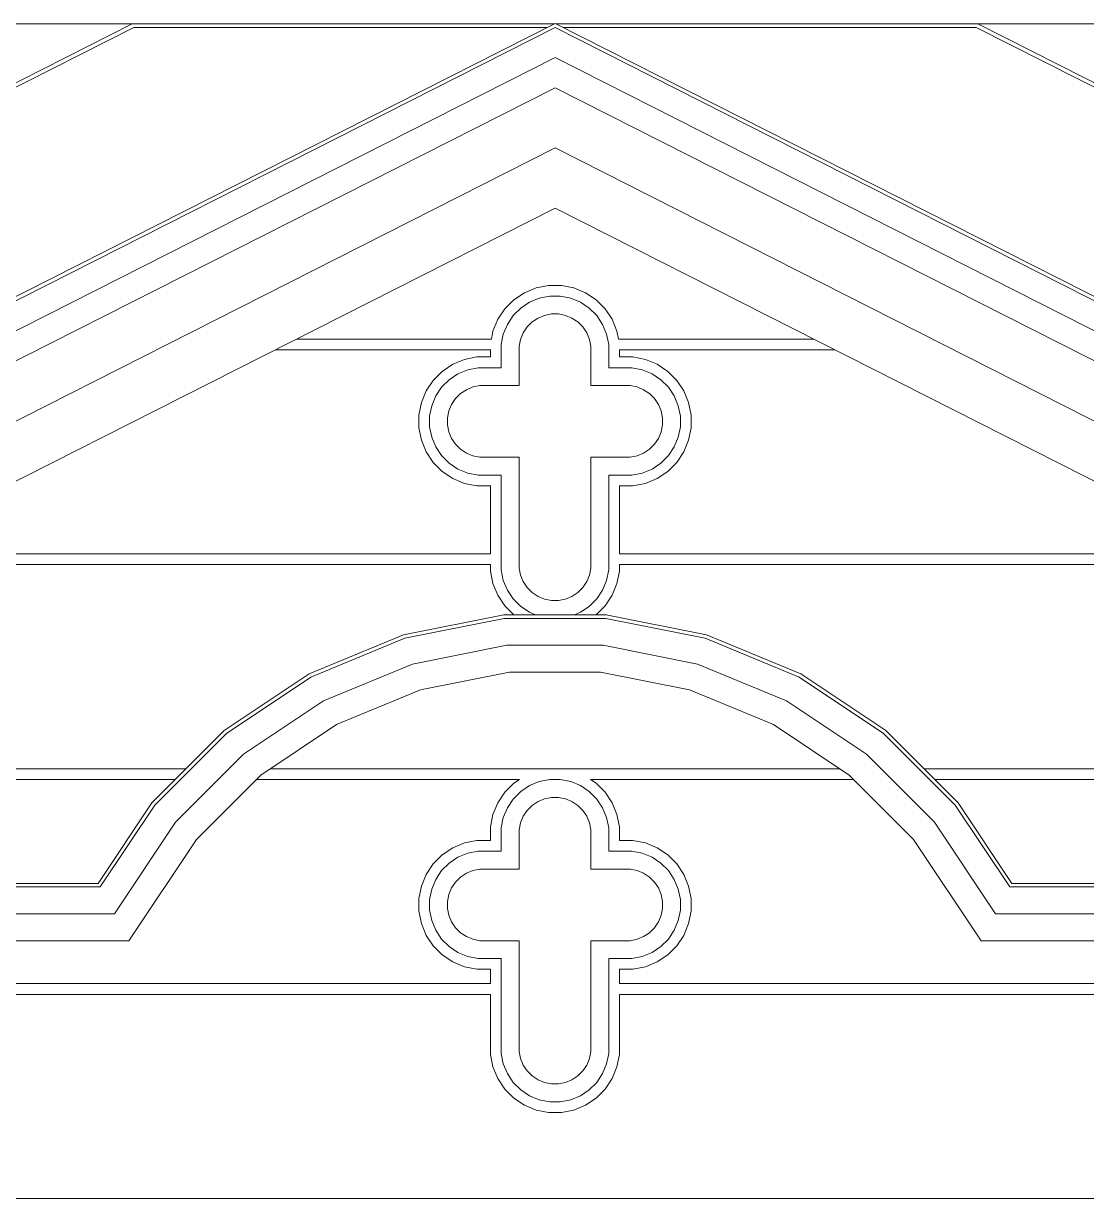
# Model space of a CAD drawing. Header units: millimetres. Extents: x -4890 to 184123, y 36 to 148549.
# Drawn here: x 151742 to 157677, y 122179 to 128741 of the extents above; entities that cross this region are included whole.
import ezdxf

# ---------------------------------------------------------------- set-up
doc = ezdxf.new("R2010")
doc.units = ezdxf.units.MM
doc.layers.add('Wall_Satelit', color=253, linetype='Continuous', lineweight=5)

msp = doc.modelspace()

# ---------------------------------------------------------------- linework, layer by layer
at = {"layer": 'Wall_Satelit'}
for p, q in [((152348.4, 128739), (148689.7, 128739)), ((152348.4, 128739), (148689.7, 126884.9)), ((152357.5, 128719), (148689.7, 126860.3)), ((154709.7, 128741.4), (150560.9, 126639)), ((154709.7, 128719), (150565.7, 126619)), ((154704.9, 128739), (152348.4, 128739)), ((154665.5, 128719), (152357.5, 128719)), ((158858.5, 126639), (154709.7, 128741.4)), ((158853.7, 126619), (154709.7, 128719)), ((157070.9, 128739), (154714.4, 128739)), ((157061.8, 128719), (154753.9, 128719)), ((160729.7, 126860.3), (157061.8, 128719)), ((160729.7, 128739), (157070.9, 128739)), ((160729.7, 126884.9), (157070.9, 128739)), ((154709.7, 128550.8), (150601.5, 126469)), ((158817.8, 126469), (154709.7, 128550.8)), ((154709.7, 128382.7), (150637.3, 126319)), ((158782, 126319), (154709.7, 128382.7)), ((154709.7, 128046.4), (150709, 126019)), ((158710.3, 126019), (154709.7, 128046.4)), ((154709.7, 127710.1), (150780.7, 125719)), ((158638.6, 125719), (154709.7, 127710.1)), ((154604.7, 127265.2), (154539.1, 127238)), ((154674.2, 127279), (154604.7, 127265.2)), ((154745.1, 127279), (154674.2, 127279)), ((154814.7, 127265.2), (154745.1, 127279)), ((154880.2, 127238), (154814.7, 127265.2)), ((154430, 127148.5), (154480.2, 127198.6)), ((154539.1, 127238), (154480.2, 127198.6)), ((154567.6, 127184.9), (154518.4, 127152)), ((154622.2, 127207.5), (154567.6, 127184.9)), ((154680.1, 127219), (154622.2, 127207.5)), ((154709.7, 127219), (154680.1, 127219)), ((154739.2, 127219), (154709.7, 127219)), ((154797.2, 127207.5), (154739.2, 127219)), ((154851.8, 127184.9), (154797.2, 127207.5)), ((154900.9, 127152), (154851.8, 127184.9)), ((154939.2, 127198.6), (154880.2, 127238)), ((154989.3, 127148.5), (154939.2, 127198.6)), ((154390.6, 127089.5), (154430, 127148.5)), ((154518.4, 127152), (154476.6, 127110.2)), ((154690, 127119), (154651.3, 127111.3)), ((154709.7, 127119), (154690, 127119)), ((154729.4, 127119), (154709.7, 127119)), ((154768, 127111.3), (154729.4, 127119)), ((154942.7, 127110.2), (154900.9, 127152)), ((155028.7, 127089.5), (154989.3, 127148.5)), ((154363.5, 127024), (154390.6, 127089.5)), ((154421.2, 127006.5), (154443.8, 127061.1)), ((154443.8, 127061.1), (154476.6, 127110.2)), ((154554.3, 127046.5), (154582.2, 127074.4)), ((154614.9, 127096.2), (154582.2, 127074.4)), ((154651.3, 127111.3), (154614.9, 127096.2)), ((154804.4, 127096.2), (154768, 127111.3)), ((154837.2, 127074.4), (154804.4, 127096.2)), ((154865, 127046.5), (154837.2, 127074.4)), ((154975.5, 127061.1), (154942.7, 127110.2)), ((154998.1, 127006.5), (154975.5, 127061.1)), ((155055.8, 127024), (155028.7, 127089.5)), ((154354.6, 126979), (154363.5, 127024)), ((154409.7, 126948.6), (154421.2, 127006.5)), ((154517.4, 126977.3), (154532.4, 127013.7)), ((154532.4, 127013.7), (154554.3, 127046.5)), ((154886.9, 127013.7), (154865, 127046.5)), ((154902, 126977.3), (154886.9, 127013.7)), ((155009.7, 126948.6), (154998.1, 127006.5)), ((155064.8, 126979), (155055.8, 127024)), ((154349.7, 126919), (153148.7, 126919)), ((154354.6, 126979), (153267.1, 126979)), ((154349.7, 126879), (154349.7, 126919)), ((154409.7, 126819), (154409.7, 126948.6)), ((154509.7, 126938.7), (154517.4, 126977.3)), ((154509.7, 126719), (154509.7, 126938.7)), ((154909.7, 126938.7), (154902, 126977.3)), ((154909.7, 126719), (154909.7, 126938.7)), ((155009.7, 126819), (155009.7, 126948.6)), ((156152.2, 126979), (155064.8, 126979)), ((155069.7, 126879), (155069.7, 126919)), ((156270.6, 126919), (155069.7, 126919)), ((154204.7, 126865.2), (154139.1, 126838)), ((154274.2, 126879), (154204.7, 126865.2)), ((154349.7, 126879), (154274.2, 126879)), ((155145.1, 126879), (155069.7, 126879)), ((155214.7, 126865.2), (155145.1, 126879)), ((155280.2, 126838), (155214.7, 126865.2)), ((154030, 126748.5), (154080.2, 126798.6)), ((154139.1, 126838), (154080.2, 126798.6)), ((154222.2, 126807.5), (154167.6, 126784.9)), ((154280.1, 126819), (154222.2, 126807.5)), ((154409.7, 126819), (154280.1, 126819)), ((155139.2, 126819), (155009.7, 126819)), ((155197.2, 126807.5), (155139.2, 126819)), ((155251.8, 126784.9), (155197.2, 126807.5)), ((155339.2, 126798.6), (155280.2, 126838)), ((155389.3, 126748.5), (155339.2, 126798.6)), ((153990.6, 126689.5), (154030, 126748.5)), ((154118.4, 126752), (154076.6, 126710.2)), ((154167.6, 126784.9), (154118.4, 126752)), ((155300.9, 126752), (155251.8, 126784.9)), ((155342.7, 126710.2), (155300.9, 126752)), ((155428.7, 126689.5), (155389.3, 126748.5)), ((153963.5, 126624), (153990.6, 126689.5)), ((154021.2, 126606.5), (154043.8, 126661.1)), ((154043.8, 126661.1), (154076.6, 126710.2)), ((154154.3, 126646.5), (154182.2, 126674.4)), ((154214.9, 126696.2), (154182.2, 126674.4)), ((154251.3, 126711.3), (154214.9, 126696.2)), ((154290, 126719), (154251.3, 126711.3)), ((154509.7, 126719), (154290, 126719)), ((155129.4, 126719), (154909.7, 126719)), ((155168, 126711.3), (155129.4, 126719)), ((155204.4, 126696.2), (155168, 126711.3)), ((155237.2, 126674.4), (155204.4, 126696.2)), ((155265, 126646.5), (155237.2, 126674.4)), ((155375.5, 126661.1), (155342.7, 126710.2)), ((155398.1, 126606.5), (155375.5, 126661.1)), ((155455.8, 126624), (155428.7, 126689.5)), ((153949.7, 126554.5), (153963.5, 126624)), ((154009.7, 126548.6), (154021.2, 126606.5)), ((154117.4, 126577.3), (154132.4, 126613.7)), ((154132.4, 126613.7), (154154.3, 126646.5)), ((155286.9, 126613.7), (155265, 126646.5)), ((155302, 126577.3), (155286.9, 126613.7)), ((155409.7, 126548.6), (155398.1, 126606.5)), ((155469.7, 126554.5), (155455.8, 126624)), ((153949.7, 126483.6), (153949.7, 126554.5)), ((154009.7, 126489.5), (154009.7, 126548.6)), ((154109.7, 126538.7), (154117.4, 126577.3)), ((154109.7, 126499.3), (154109.7, 126538.7)), ((155309.7, 126538.7), (155302, 126577.3)), ((155309.7, 126499.3), (155309.7, 126538.7)), ((155409.7, 126489.5), (155409.7, 126548.6)), ((155469.7, 126483.6), (155469.7, 126554.5)), ((153963.5, 126414), (153949.7, 126483.6)), ((154021.2, 126431.5), (154009.7, 126489.5)), ((154117.4, 126460.7), (154109.7, 126499.3)), ((154132.4, 126424.3), (154117.4, 126460.7)), ((155286.9, 126424.3), (155302, 126460.7)), ((155302, 126460.7), (155309.7, 126499.3)), ((155398.1, 126431.5), (155409.7, 126489.5)), ((155455.8, 126414), (155469.7, 126483.6)), ((153990.6, 126348.5), (153963.5, 126414)), ((154043.8, 126376.9), (154021.2, 126431.5)), ((154154.3, 126391.5), (154132.4, 126424.3)), ((155265, 126391.5), (155286.9, 126424.3)), ((155375.5, 126376.9), (155398.1, 126431.5)), ((155428.7, 126348.5), (155455.8, 126414)), ((154030, 126289.5), (153990.6, 126348.5)), ((154076.6, 126327.8), (154043.8, 126376.9)), ((154118.4, 126286), (154076.6, 126327.8)), ((154182.2, 126363.6), (154154.3, 126391.5)), ((154214.9, 126341.8), (154182.2, 126363.6)), ((154251.3, 126326.7), (154214.9, 126341.8)), ((154290, 126319), (154251.3, 126326.7)), ((155168, 126326.7), (155129.4, 126319)), ((155204.4, 126341.8), (155168, 126326.7)), ((155237.2, 126363.6), (155204.4, 126341.8)), ((155237.2, 126363.6), (155265, 126391.5)), ((155300.9, 126286), (155342.7, 126327.8)), ((155342.7, 126327.8), (155375.5, 126376.9)), ((155389.3, 126289.5), (155428.7, 126348.5)), ((154080.2, 126239.4), (154030, 126289.5)), ((154167.6, 126253.1), (154118.4, 126286)), ((154509.7, 126319), (154290, 126319)), ((154509.7, 125699.3), (154509.7, 126319)), ((154909.7, 125699.3), (154909.7, 126319)), ((155129.4, 126319), (154909.7, 126319)), ((155300.9, 126286), (155251.8, 126253.1)), ((155339.2, 126239.4), (155389.3, 126289.5)), ((154139.1, 126200), (154080.2, 126239.4)), ((154204.7, 126172.8), (154139.1, 126200)), ((154222.2, 126230.5), (154167.6, 126253.1)), ((154280.1, 126219), (154222.2, 126230.5)), ((154409.7, 126219), (154280.1, 126219)), ((154409.7, 125689.5), (154409.7, 126219)), ((155009.7, 125689.5), (155009.7, 126219)), ((155139.2, 126219), (155009.7, 126219)), ((155197.2, 126230.5), (155139.2, 126219)), ((155251.8, 126253.1), (155197.2, 126230.5)), ((155280.2, 126200), (155214.7, 126172.8)), ((155339.2, 126239.4), (155280.2, 126200)), ((154274.2, 126159), (154204.7, 126172.8)), ((154349.7, 126159), (154274.2, 126159)), ((154349.7, 125779), (154349.7, 126159)), ((155069.7, 125779), (155069.7, 126159)), ((155145.1, 126159), (155069.7, 126159)), ((155214.7, 126172.8), (155145.1, 126159)), ((154349.7, 125779), (150899.1, 125779)), ((158520.3, 125779), (155069.7, 125779)), ((154349.7, 125719), (150780.7, 125719)), ((154349.7, 125683.6), (154349.7, 125719)), ((154363.5, 125614), (154349.7, 125683.6)), ((154421.2, 125631.5), (154409.7, 125689.5)), ((154517.4, 125660.7), (154509.7, 125699.3)), ((154902, 125660.7), (154909.7, 125699.3)), ((154998.1, 125631.5), (155009.7, 125689.5)), ((155055.8, 125614), (155069.7, 125683.6)), ((155069.7, 125683.6), (155069.7, 125719)), ((158638.6, 125719), (155069.7, 125719)), ((154390.6, 125548.5), (154363.5, 125614)), ((154443.8, 125576.9), (154421.2, 125631.5)), ((154532.4, 125624.3), (154517.4, 125660.7)), ((154554.3, 125591.5), (154532.4, 125624.3)), ((154865, 125591.5), (154886.9, 125624.3)), ((154886.9, 125624.3), (154902, 125660.7)), ((154975.5, 125576.9), (154998.1, 125631.5)), ((155028.7, 125548.5), (155055.8, 125614)), ((154430, 125489.5), (154390.6, 125548.5)), ((154476.6, 125527.8), (154443.8, 125576.9)), ((154582.2, 125563.6), (154554.3, 125591.5)), ((154614.9, 125541.8), (154582.2, 125563.6)), ((154651.3, 125526.7), (154614.9, 125541.8)), ((154804.4, 125541.8), (154768, 125526.7)), ((154837.2, 125563.6), (154804.4, 125541.8)), ((154837.2, 125563.6), (154865, 125591.5)), ((154942.7, 125527.8), (154975.5, 125576.9)), ((154989.3, 125489.5), (155028.7, 125548.5)), ((154480.2, 125439.4), (154430, 125489.5)), ((154518.4, 125486), (154476.6, 125527.8)), ((154567.6, 125453.1), (154518.4, 125486)), ((154690, 125519), (154651.3, 125526.7)), ((154709.7, 125519), (154690, 125519)), ((154729.4, 125519), (154709.7, 125519)), ((154768, 125526.7), (154729.4, 125519)), ((154900.9, 125486), (154851.8, 125453.1)), ((154900.9, 125486), (154942.7, 125527.8)), ((154939.2, 125439.4), (154989.3, 125489.5)), ((154424.4, 125439), (153864.7, 125327.7)), ((154426.3, 125419), (153870.5, 125308.5)), ((154995, 125439), (154424.4, 125439)), ((154993, 125419), (154426.3, 125419)), ((154601.7, 125439), (154567.6, 125453.1)), ((154851.8, 125453.1), (154817.7, 125439)), ((155548.8, 125308.5), (154993, 125419)), ((155554.7, 125327.7), (154995, 125439)), ((153864.7, 125327.7), (153337.5, 125109.3)), ((153870.5, 125308.5), (153346.9, 125091.6)), ((156072.4, 125091.6), (155548.8, 125308.5)), ((156081.9, 125109.3), (155554.7, 125327.7)), ((154441.1, 125269), (153914.3, 125164.2)), ((154709.7, 125269), (154441.1, 125269)), ((154978.3, 125269), (154709.7, 125269)), ((155505.1, 125164.2), (154978.3, 125269)), ((153914.3, 125164.2), (153418, 124958.6)), ((156001.3, 124958.6), (155505.1, 125164.2)), ((153337.5, 125109.3), (152863, 124792.3)), ((153346.9, 125091.6), (152875.8, 124776.7)), ((154455.9, 125119), (153958, 125020)), ((154709.7, 125119), (154455.9, 125119)), ((154963.5, 125119), (154709.7, 125119)), ((155461.3, 125020), (154963.5, 125119)), ((156543.6, 124776.7), (156072.4, 125091.6)), ((156556.3, 124792.3), (156081.9, 125109.3)), ((153958, 125020), (153489, 124825.7)), ((155930.3, 124825.7), (155461.3, 125020)), ((153418, 124958.6), (152971.4, 124660.2)), ((156448, 124660.2), (156001.3, 124958.6)), ((153489, 124825.7), (153067, 124543.7)), ((156352.4, 124543.7), (155930.3, 124825.7)), ((152459.5, 124388.8), (152863, 124792.3)), ((152475, 124376), (152875.8, 124776.7)), ((156944.3, 124376), (156543.6, 124776.7)), ((156959.8, 124388.8), (156556.3, 124792.3)), ((152591.5, 124280.4), (152971.4, 124660.2)), ((156827.8, 124280.4), (156448, 124660.2)), ((152649.8, 124579), (148759.7, 124579)), ((156299.5, 124579), (153119.8, 124579)), ((160659.7, 124579), (156769.6, 124579)), ((152589.8, 124519), (148759.7, 124519)), ((152708.1, 124184.8), (153067, 124543.7)), ((154510.7, 124519), (153042.3, 124519)), ((154430, 124448.5), (154480.2, 124498.6)), ((154510.7, 124519), (154480.2, 124498.6)), ((154622.2, 124507.5), (154567.6, 124484.9)), ((154680.1, 124519), (154622.2, 124507.5)), ((154709.7, 124519), (154680.1, 124519)), ((154739.2, 124519), (154709.7, 124519)), ((154797.2, 124507.5), (154739.2, 124519)), ((154851.8, 124484.9), (154797.2, 124507.5)), ((156377, 124519), (154908.7, 124519)), ((154939.2, 124498.6), (154908.7, 124519)), ((154989.3, 124448.5), (154939.2, 124498.6)), ((156711.3, 124184.8), (156352.4, 124543.7)), ((160659.7, 124519), (156829.6, 124519)), ((154390.6, 124389.5), (154430, 124448.5)), ((154518.4, 124452), (154476.6, 124410.2)), ((154567.6, 124484.9), (154518.4, 124452)), ((154900.9, 124452), (154851.8, 124484.9)), ((154942.7, 124410.2), (154900.9, 124452)), ((155028.7, 124389.5), (154989.3, 124448.5)), ((152159, 123939), (152459.5, 124388.8)), ((152169.7, 123919), (152475, 124376)), ((154363.5, 124324), (154390.6, 124389.5)), ((154421.2, 124306.5), (154443.8, 124361.1)), ((154443.8, 124361.1), (154476.6, 124410.2)), ((154554.3, 124346.5), (154582.2, 124374.4)), ((154614.9, 124396.2), (154582.2, 124374.4)), ((154651.3, 124411.3), (154614.9, 124396.2)), ((154690, 124419), (154651.3, 124411.3)), ((154709.7, 124419), (154690, 124419)), ((154729.4, 124419), (154709.7, 124419)), ((154768, 124411.3), (154729.4, 124419)), ((154804.4, 124396.2), (154768, 124411.3)), ((154837.2, 124374.4), (154804.4, 124396.2)), ((154865, 124346.5), (154837.2, 124374.4)), ((154975.5, 124361.1), (154942.7, 124410.2)), ((154998.1, 124306.5), (154975.5, 124361.1)), ((155055.8, 124324), (155028.7, 124389.5)), ((157249.7, 123919), (156944.3, 124376)), ((157260.4, 123939), (156959.8, 124388.8)), ((154349.7, 124254.5), (154363.5, 124324)), ((154409.7, 124248.6), (154421.2, 124306.5)), ((154517.4, 124277.3), (154532.4, 124313.7)), ((154532.4, 124313.7), (154554.3, 124346.5)), ((154886.9, 124313.7), (154865, 124346.5)), ((154902, 124277.3), (154886.9, 124313.7)), ((155009.7, 124248.6), (154998.1, 124306.5)), ((155069.7, 124254.5), (155055.8, 124324)), ((152249.8, 123769), (152591.5, 124280.4)), ((154349.7, 124179), (154349.7, 124254.5)), ((154409.7, 124119), (154409.7, 124248.6)), ((154509.7, 124238.7), (154517.4, 124277.3)), ((154509.7, 124019), (154509.7, 124238.7)), ((154909.7, 124238.7), (154902, 124277.3)), ((154909.7, 124019), (154909.7, 124238.7)), ((155009.7, 124119), (155009.7, 124248.6)), ((155069.7, 124179), (155069.7, 124254.5)), ((157169.5, 123769), (156827.8, 124280.4)), ((152330, 123619), (152708.1, 124184.8)), ((154204.7, 124165.2), (154139.1, 124138)), ((154274.2, 124179), (154204.7, 124165.2)), ((154349.7, 124179), (154274.2, 124179)), ((155145.1, 124179), (155069.7, 124179)), ((155214.7, 124165.2), (155145.1, 124179)), ((155280.2, 124138), (155214.7, 124165.2)), ((157089.3, 123619), (156711.3, 124184.8)), ((154030, 124048.5), (154080.2, 124098.6)), ((154139.1, 124138), (154080.2, 124098.6)), ((154222.2, 124107.5), (154167.6, 124084.9)), ((154280.1, 124119), (154222.2, 124107.5)), ((154409.7, 124119), (154280.1, 124119)), ((155139.2, 124119), (155009.7, 124119)), ((155197.2, 124107.5), (155139.2, 124119)), ((155251.8, 124084.9), (155197.2, 124107.5)), ((155339.2, 124098.6), (155280.2, 124138)), ((155389.3, 124048.5), (155339.2, 124098.6)), ((153990.6, 123989.5), (154030, 124048.5)), ((154118.4, 124052), (154076.6, 124010.2)), ((154167.6, 124084.9), (154118.4, 124052)), ((155300.9, 124052), (155251.8, 124084.9)), ((155342.7, 124010.2), (155300.9, 124052)), ((155428.7, 123989.5), (155389.3, 124048.5)), ((153963.5, 123924), (153990.6, 123989.5)), ((154043.8, 123961.1), (154076.6, 124010.2)), ((154154.3, 123946.5), (154182.2, 123974.4)), ((154214.9, 123996.2), (154182.2, 123974.4)), ((154251.3, 124011.3), (154214.9, 123996.2)), ((154290, 124019), (154251.3, 124011.3)), ((154509.7, 124019), (154290, 124019)), ((155129.4, 124019), (154909.7, 124019)), ((155168, 124011.3), (155129.4, 124019)), ((155204.4, 123996.2), (155168, 124011.3)), ((155237.2, 123974.4), (155204.4, 123996.2)), ((155265, 123946.5), (155237.2, 123974.4)), ((155375.5, 123961.1), (155342.7, 124010.2)), ((155455.8, 123924), (155428.7, 123989.5)), ((152159, 123939), (150659.7, 123939)), ((152169.7, 123919), (150659.7, 123919)), ((153949.7, 123854.5), (153963.5, 123924)), ((154009.7, 123848.6), (154021.2, 123906.5)), ((154021.2, 123906.5), (154043.8, 123961.1)), ((154117.4, 123877.3), (154132.4, 123913.7)), ((154132.4, 123913.7), (154154.3, 123946.5)), ((155286.9, 123913.7), (155265, 123946.5)), ((155302, 123877.3), (155286.9, 123913.7)), ((155398.1, 123906.5), (155375.5, 123961.1)), ((155409.7, 123848.6), (155398.1, 123906.5)), ((155469.7, 123854.5), (155455.8, 123924)), ((158759.7, 123919), (157249.7, 123919)), ((158759.7, 123939), (157260.4, 123939)), ((153949.7, 123783.6), (153949.7, 123854.5)), ((154009.7, 123789.5), (154009.7, 123848.6)), ((154109.7, 123838.7), (154117.4, 123877.3)), ((154109.7, 123799.3), (154109.7, 123838.7)), ((155309.7, 123838.7), (155302, 123877.3)), ((155309.7, 123799.3), (155309.7, 123838.7)), ((155409.7, 123789.5), (155409.7, 123848.6)), ((155469.7, 123783.6), (155469.7, 123854.5)), ((152249.8, 123769), (150759.7, 123769)), ((153963.5, 123714), (153949.7, 123783.6)), ((154021.2, 123731.5), (154009.7, 123789.5)), ((154117.4, 123760.7), (154109.7, 123799.3)), ((155302, 123760.7), (155309.7, 123799.3)), ((155398.1, 123731.5), (155409.7, 123789.5)), ((155455.8, 123714), (155469.7, 123783.6)), ((158659.7, 123769), (157169.5, 123769)), ((153990.6, 123648.5), (153963.5, 123714)), ((154043.8, 123676.9), (154021.2, 123731.5)), ((154132.4, 123724.3), (154117.4, 123760.7)), ((154154.3, 123691.5), (154132.4, 123724.3)), ((155265, 123691.5), (155286.9, 123724.3)), ((155286.9, 123724.3), (155302, 123760.7)), ((155375.5, 123676.9), (155398.1, 123731.5)), ((155428.7, 123648.5), (155455.8, 123714)), ((154030, 123589.5), (153990.6, 123648.5)), ((154076.6, 123627.8), (154043.8, 123676.9)), ((154182.2, 123663.6), (154154.3, 123691.5)), ((154214.9, 123641.8), (154182.2, 123663.6)), ((154251.3, 123626.7), (154214.9, 123641.8)), ((155204.4, 123641.8), (155168, 123626.7)), ((155237.2, 123663.6), (155204.4, 123641.8)), ((155237.2, 123663.6), (155265, 123691.5)), ((155342.7, 123627.8), (155375.5, 123676.9)), ((155389.3, 123589.5), (155428.7, 123648.5)), ((152330, 123619), (150824.7, 123619)), ((154080.2, 123539.4), (154030, 123589.5)), ((154118.4, 123586), (154076.6, 123627.8)), ((154167.6, 123553.1), (154118.4, 123586)), ((154290, 123619), (154251.3, 123626.7)), ((154509.7, 123619), (154290, 123619)), ((154509.7, 122999.3), (154509.7, 123619)), ((154909.7, 122999.3), (154909.7, 123619)), ((155129.4, 123619), (154909.7, 123619)), ((155168, 123626.7), (155129.4, 123619)), ((155300.9, 123586), (155251.8, 123553.1)), ((155300.9, 123586), (155342.7, 123627.8)), ((155339.2, 123539.4), (155389.3, 123589.5)), ((158594.7, 123619), (157089.3, 123619)), ((154139.1, 123500), (154080.2, 123539.4)), ((154222.2, 123530.5), (154167.6, 123553.1)), ((154280.1, 123519), (154222.2, 123530.5)), ((154409.7, 123519), (154280.1, 123519)), ((154409.7, 122989.5), (154409.7, 123519)), ((155009.7, 122989.5), (155009.7, 123519)), ((155139.2, 123519), (155009.7, 123519)), ((155197.2, 123530.5), (155139.2, 123519)), ((155251.8, 123553.1), (155197.2, 123530.5)), ((155339.2, 123539.4), (155280.2, 123500)), ((154204.7, 123472.8), (154139.1, 123500)), ((154274.2, 123459), (154204.7, 123472.8)), ((154349.7, 123459), (154274.2, 123459)), ((154349.7, 123379), (154349.7, 123459)), ((155069.7, 123379), (155069.7, 123459)), ((155145.1, 123459), (155069.7, 123459)), ((155214.7, 123472.8), (155145.1, 123459)), ((155280.2, 123500), (155214.7, 123472.8)), ((154349.7, 123379), (150859.7, 123379)), ((158559.7, 123379), (155069.7, 123379)), ((154349.7, 123319), (150859.7, 123319)), ((154349.7, 122983.6), (154349.7, 123319)), ((155069.7, 122983.6), (155069.7, 123319)), ((158559.7, 123319), (155069.7, 123319)), ((154363.5, 122914), (154349.7, 122983.6)), ((154421.2, 122931.5), (154409.7, 122989.5)), ((154517.4, 122960.7), (154509.7, 122999.3)), ((154902, 122960.7), (154909.7, 122999.3)), ((154998.1, 122931.5), (155009.7, 122989.5)), ((155055.8, 122914), (155069.7, 122983.6)), ((154390.6, 122848.5), (154363.5, 122914)), ((154443.8, 122876.9), (154421.2, 122931.5)), ((154532.4, 122924.3), (154517.4, 122960.7)), ((154554.3, 122891.5), (154532.4, 122924.3)), ((154865, 122891.5), (154886.9, 122924.3)), ((154886.9, 122924.3), (154902, 122960.7)), ((154975.5, 122876.9), (154998.1, 122931.5)), ((155028.7, 122848.5), (155055.8, 122914)), ((154430, 122789.5), (154390.6, 122848.5)), ((154476.6, 122827.8), (154443.8, 122876.9)), ((154582.2, 122863.6), (154554.3, 122891.5)), ((154614.9, 122841.8), (154582.2, 122863.6)), ((154837.2, 122863.6), (154804.4, 122841.8)), ((154837.2, 122863.6), (154865, 122891.5)), ((154942.7, 122827.8), (154975.5, 122876.9)), ((154989.3, 122789.5), (155028.7, 122848.5)), ((154480.2, 122739.4), (154430, 122789.5)), ((154518.4, 122786), (154476.6, 122827.8)), ((154567.6, 122753.1), (154518.4, 122786)), ((154651.3, 122826.7), (154614.9, 122841.8)), ((154690, 122819), (154651.3, 122826.7)), ((154709.7, 122819), (154690, 122819)), ((154729.4, 122819), (154709.7, 122819)), ((154768, 122826.7), (154729.4, 122819)), ((154804.4, 122841.8), (154768, 122826.7)), ((154900.9, 122786), (154851.8, 122753.1)), ((154900.9, 122786), (154942.7, 122827.8)), ((154939.2, 122739.4), (154989.3, 122789.5)), ((154539.1, 122700), (154480.2, 122739.4)), ((154622.2, 122730.5), (154567.6, 122753.1)), ((154680.1, 122719), (154622.2, 122730.5)), ((154709.7, 122719), (154680.1, 122719)), ((154739.2, 122719), (154709.7, 122719)), ((154797.2, 122730.5), (154739.2, 122719)), ((154851.8, 122753.1), (154797.2, 122730.5)), ((154939.2, 122739.4), (154880.2, 122700)), ((154604.7, 122672.8), (154539.1, 122700)), ((154674.2, 122659), (154604.7, 122672.8)), ((154745.1, 122659), (154674.2, 122659)), ((154814.7, 122672.8), (154745.1, 122659)), ((154880.2, 122700), (154814.7, 122672.8)), ((158559.7, 122179), (150859.7, 122179))]:
    msp.add_line(p, q, dxfattribs=at)

doc.saveas('drawing.dxf')
